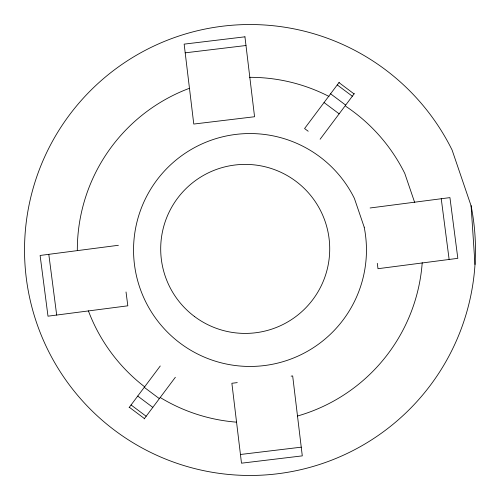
<?xml version="1.0" encoding="UTF-8"?>
<svg xmlns="http://www.w3.org/2000/svg" width="500" height="500" viewBox="0 0 500 500"><rect width="100%" height="100%" fill="white"/><g stroke="black" fill="none" stroke-linecap="round" stroke-linejoin="round"><path stroke-width="0.75" d="M339.225 82.275L304.575 128.544L308.2 131.256M320.112 139.244L354.312 93.575M129.088 407.606L160.263 365.975M144.181 418.906L175.35 377.275M370.106 207.981L449.938 197.613L457.825 258.337L377.994 268.706L377.294 263.325M118.387 245.287L40.106 255.456L47.994 316.181L127.825 305.812L126.025 291.981M185.194 52.831L245.994 45.512M237.262 382.619L231.875 383.269L241.494 463.188L302.294 455.869L292.675 375.95L291.137 376.131M240.45 454.487L301.244 447.169M338.975 82.606L354.062 93.906M337.244 84.919L352.337 96.213M330.588 93.806L345.681 105.106M324.05 102.537L339.137 113.837M144.262 387.344L159.35 398.644M137.725 396.075L152.812 407.375M131.069 404.969L146.156 416.262M129.338 407.275L144.425 418.575M471.087 205.781L452.113 150.069A225.469 225.469 0 0 0 74.013 109.056A225.469 225.469 0 0 0 196.637 469.062A225.469 225.469 0 0 0 471.087 205.781L475 264.513M414.706 202.569L404.794 173.463A172.681 172.681 0 0 0 345.788 106.319M441.244 198.744L449.131 259.469M48.8 254.331L56.688 315.056M422.219 262.656A172.681 172.681 0 0 1 297.456 416.037M236.575 422.163A172.681 172.681 0 0 1 160.087 397.425M144.75 386.9A172.681 172.681 0 0 1 88.387 310.844M77.319 250.519A172.681 172.681 0 0 1 189.156 88.387M249.481 77.319A172.681 172.681 0 0 1 329.019 96.456M244.944 36.812L184.15 44.131L193.769 124.05L254.562 116.737L244.944 36.812M364.194 227.162L354.394 198.388A116.456 116.456 0 0 0 159.106 177.2A116.456 116.456 0 0 0 222.438 363.144A116.456 116.456 0 0 0 364.194 227.162M194.394 316.431A84.513 84.513 0 0 0 329.094 259.144A84.513 84.513 0 0 0 212.131 171.131A84.513 84.513 0 0 0 194.394 316.431"/></g></svg>
